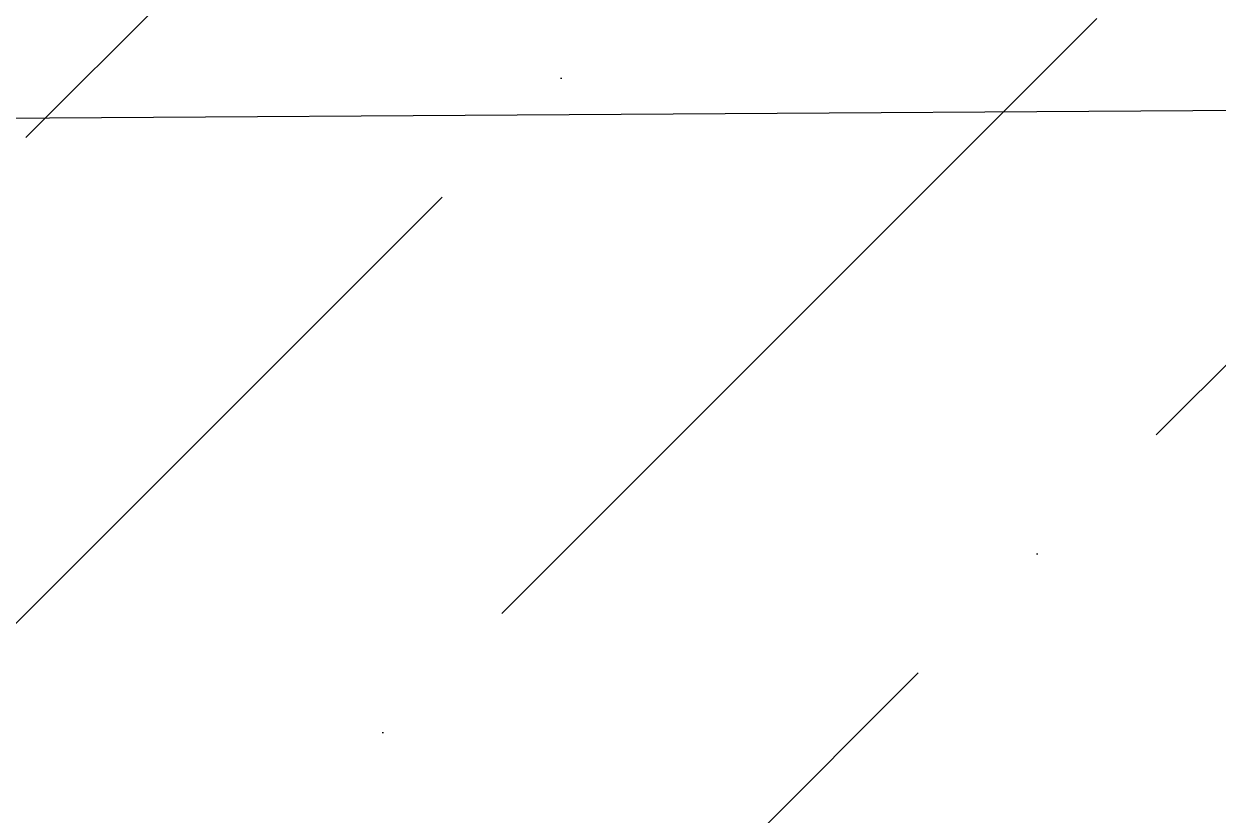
# Model space of a CAD drawing. Header units: millimetres. Extents: x 648844 to 649530, y 1246379 to 1246752.
# Drawn here: x 649230.44 to 649239.31, y 1246473.8 to 1246479.68 of the extents above; entities that cross this region are included whole.
import ezdxf

# ---------------------------------------------------------------- set-up
doc = ezdxf.new("R2010")
doc.units = ezdxf.units.MM
doc.header["$LTSCALE"] = 20
doc.header["$MEASUREMENT"] = 0
doc.layers.get('0').update_dxf_attribs({"linetype": 'CONTINUOUS'})
doc.layers.add('quebrada', color=5, linetype='CONTINUOUS')

msp = doc.modelspace()

# ---------------------------------------------------------------- hatches: boundary and pattern name
h = msp.add_hatch()
h.set_pattern_fill('ANSI36', scale=20, style=0)
h.set_pattern_definition([(45, (-526.4316489867633, -3378.367883687839), (1.325825214724777, 4.861359120657514), [6.25, -1.25, 0, -1.25])])
h.paths.add_polyline_path([(649188.8489360636, 1246478.707731926), (649215.2214069526, 1246513.043391474), (649317.348885952, 1246513.661012395), (649322.291343771, 1246459.303611518), (649201.5072083384, 1246459.303611518)])
h.paths.add_polyline_path([(649253.0038721092, 1246474.230662723), (649282.477951251, 1246474.230662723), (649282.477951251, 1246479.656447173), (649253.0038721092, 1246479.656447173)], flags=24)

# ---------------------------------------------------------------- linework, layer by layer
at = {"layer": 'quebrada', "color": 0}
msp.add_line((649321.123657099, 1246479.560475822, 35), (649188.8489360636, 1246478.707731926), dxfattribs=at)

doc.saveas('drawing.dxf')
